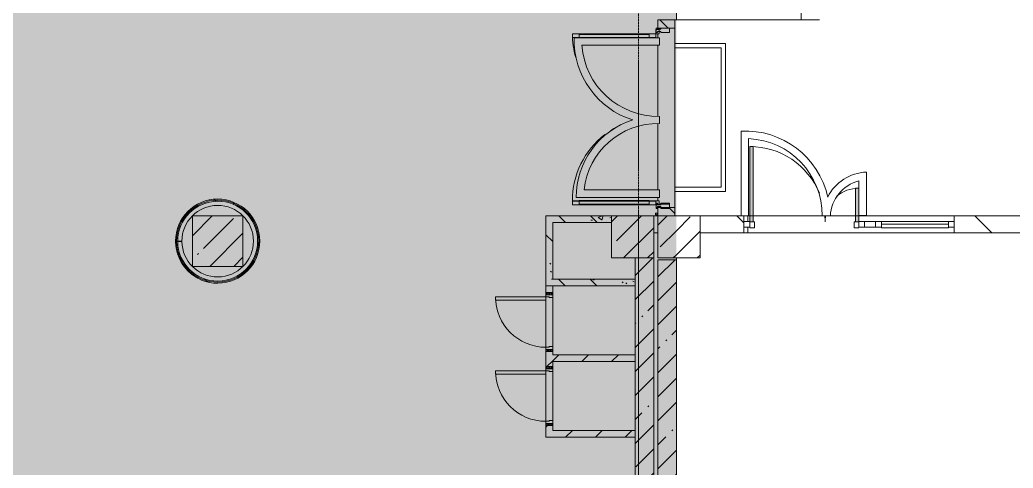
# Model space of a CAD drawing. Header units: millimetres. Extents: x -3917 to 185442, y -8553 to 29000.
# Drawn here: x 89392 to 101192, y 4902 to 10230 of the extents above; entities that cross this region are included whole.
import ezdxf

# ---------------------------------------------------------------- set-up
doc = ezdxf.new("R2010")
doc.units = ezdxf.units.MM
doc.linetypes.add('Осевая', pattern=[31.75, 6.35, -4.7625, 15.875, -4.7625])
doc.layers.add('A-DETL-GENF-1', color=7, linetype='Continuous', lineweight=9, true_color=0xc0c0c0, transparency=0.4)
for name, color, linetype, lineweight, true_color in [('A-DETL-GENF-2', 7, 'Continuous', 5, 0xe2e2e2), ('A-DETL-GENF-3', 7, 'Continuous', 5, 0xaaaaaa), ('A-DETL-GENF-4', 7, 'Continuous', 5, 0xb7b7b7), ('A-DOOR-1', 7, 'Continuous', 5, 0xaaaaaa), ('A-DOOR-2', 7, 'Continuous', 5, 0xe2e2e2), ('A-DOOR-3', 7, 'Continuous', 5, 0xb7b7b7), ('A-DOOR-FRAM-1', 7, 'Continuous', 5, 0xe2e2e2), ('A-DOOR-FRAM-2', 7, 'Continuous', 5, 0xaaaaaa), ('A-DOOR-FRAM-3', 7, 'Continuous', 5, 0xb7b7b7), ('A-FLOR-1', 7, 'Continuous', 5, 0xb7b7b7), ('A-FLOR-2', 7, 'Continuous', 5, 0xaaaaaa), ('A-GLAZ-CWMG-2', 7, 'Continuous', 5, 0x737373), ('A-WALL-5', 7, 'Continuous', 9, 0x737373), ('A-WALL-6', 7, 'Continuous', 5, 0x737373), ('I-WALL-2', 7, 'Continuous', 5, 0xe7e7e7), ('I-WALL-5', 7, 'Continuous', 5, 0x737373), ('I-WALL-6', 7, 'Continuous', 5, 0x787878), ('S-COLS-3', 7, 'Continuous', 5, 0x737373)]:
    doc.layers.add(name, color=color, linetype=linetype, lineweight=lineweight, true_color=true_color)
for name, color, linetype, lineweight in [('A-GLAZ-CURT-3', 7, 'Continuous', 5), ('A-GLAZ-CWMG-4', 7, 'Continuous', 5), ('I-WALL-4', 7, 'Continuous', 5), ('S-COLS-4', 7, 'Continuous', 5), ('Оси', 7, 'Continuous', 9), ('Оси-2', 7, 'Осевая', 9)]:
    doc.layers.add(name, color=color, linetype=linetype, lineweight=lineweight)
pattern_1 = [(45, (-38790, -7650), (-285.123, 285.123), []), (45, (-38504.88, -7650), (-285.123, 285.123), [504.031, -100.806, 16.764, -84.042])]
pattern_2 = [(45, (58431.5, 0), (-285.123, 285.123), []), (45, (58716.64, 0), (-285.123, 285.123), [504.031, -100.806, 16.764, -84.042])]
pattern_3 = [(135, (58431.5, 0), (-353.5534, -353.5534), [])]
pattern_4 = [(135, (58431.5, 0), (-377.171, -377.171), [533.4, -88.9, 17.78, -88.9]), (135, (58431.5, 376.94), (-377.171, -377.171), []), (50, (58431.5, 0), (637.6445, -55.7866), [66.675, -733.425]), (355, (58431.5, 0), (-123.349, 668.699), [53.34, -586.74]), (100.451, (58484.65, -4.65), (514.299, 612.908), [56.665, -623.315]), (46.184, (58431.5, 177.8), (948.776, -147.15), [100.012, -1100.137]), (96.636, (58510.6, 165.5), (830.91, 865.997), [84.998, -934.973]), (351.184, (58431.5, 177.8), (830.918, 865.988), [80.01, -880.11]), (21, (58520.4, 133.35), (530.6506, -357.928), [66.675, -733.425]), (326, (58520.4, 133.35), (216.308, 644.658), [53.34, -586.74]), (71.451, (58564.64, 103.5), (746.96, 286.724), [56.665, -623.315]), (37.5, (58431.52, 0), (10.8105, 295.9426), [16.764, -562.864, 16.764, -578.866, -588.962]), (37.5, (58431.52, 0), (10.8105, 295.9426), [-1175.258, 16.764, -572.198]), (7.5, (58431.52, 0), (233.8692, 350.6318), [16.764, -322.834, 16.764, -549.529, -224.472]), (7.5, (58431.52, 0), (233.8692, 350.6318), [-905.891, 16.764, -207.708]), (327.5, (58233.27, 0), (474.5678, -20.0513), [16.764, -205.486, 16.764, -676.656, -920.115]), (327.5, (58233.27, 0), (474.5678, -20.0513), [-915.67, 16.764, -903.351]), (317.5, (58144.37, 0), (518.452, 88.9934), [16.764, -272.161, 16.764, -443.738, -653.415]), (317.5, (58144.37, 0), (518.452, 88.9934), [-749.427, 16.764, -636.651])]
pattern_5 = [(45, (58431.52, 0), (-176.7767, 176.7767), [])]
pattern_6 = [(135, (1951.41, 104.685), (-14.14214, -14.14214), []), (225, (1951.41, 104.685), (14.14214, -14.14214), [])]
pattern_7 = [(45, (-171.384, 104.685), (-14.1421, 14.1421), []), (135, (-171.384, 104.685), (-14.1421, -14.1421), [])]
pattern_8 = [(45, (58431.5, 0), (-530.33, 530.33), []), (135, (58431.5, 0), (-530.33, -530.33), [])]

# ---------------------------------------------------------------- blocks, each defined once
blk = doc.blocks.new('BSC_Колонна _Прямоугольная - 500х500-23286270-2_10_1_птичка')
at = {"layer": 'S-COLS-4'}
h = blk.add_hatch(dxfattribs=at)
h.set_pattern_fill('FP_97', color=256, style=0, pattern_type=2)
h.set_pattern_definition(pattern_1)
h.paths.add_polyline_path([(-30, -250), (-30, 250), (-250, 250), (-250, -250)])
h = blk.add_hatch(dxfattribs=at)
h.set_pattern_fill('FP_97', color=256, style=0, pattern_type=2)
h.set_pattern_definition(pattern_1)
h.paths.add_polyline_path([(-30, -250), (250, -250), (250, 250), (-30, 250), (-30, 100)])
at = {"layer": 'S-COLS-3'}
for p, q in [((-30, 250), (-250, 250)), ((-250, 250), (-250, -250)), ((-250, -250), (-30, -250))]:
    blk.add_line(p, q, dxfattribs=at)
at = {"layer": 'S-COLS-4'}
for p, q in [((250, 250), (-30, 250)), ((250, -250), (250, 250)), ((-30, -250), (250, -250))]:
    blk.add_line(p, q, dxfattribs=at)
blk = doc.blocks.new('BSC_Колонна _Прямоугольная - 600х600-V119-2_10_1_птичка')
at = {"layer": 'S-COLS-4'}
h = blk.add_hatch(dxfattribs=at)
h.set_pattern_fill('FP_143', color=256, style=0, pattern_type=2)
h.set_pattern_definition([(45, (-33310, -7600), (-285.123, 285.123), []), (45, (-33024.88, -7600), (-285.123, 285.123), [504.031, -100.806, 16.764, -84.042])])
h.paths.add_polyline_path([(-135, -300), (300, -300), (300, 300), (-300, 300), (-300, -300)])
at = {"layer": 'S-COLS-3'}
for p, q in [((300, 300), (-300, 300)), ((-300, 300), (-300, -300)), ((300, -300), (300, 300)), ((-300, -300), (300, -300))]:
    blk.add_line(p, q, dxfattribs=at)
blk = doc.blocks.new('BSC_Колонна _Прямоугольная - 500х500-V165-2_10_1_птичка')
at = {"layer": 'S-COLS-4'}
h = blk.add_hatch(dxfattribs=at)
h.set_pattern_fill('FP_179', color=256, style=0, pattern_type=2)
h.set_pattern_definition([(45, (-38240, -7650), (-285.123, 285.123), []), (45, (-37954.88, -7650), (-285.123, 285.123), [504.031, -100.806, 16.764, -84.042])])
h.paths.add_polyline_path([(-250, -250), (250, -250), (250, 250), (-250, 250), (-250, 100)])
at = {"layer": 'S-COLS-3'}
for p, q in [((250, 250), (-250, 250)), ((-250, 250), (-250, -250)), ((250, -250), (250, 250)), ((-250, -250), (250, -250))]:
    blk.add_line(p, q, dxfattribs=at)
blk = doc.blocks.new('110_Дверь_СКБ_1Ст - д-18 700x2100h_Технический шкаф ЭОМ и СС-21511926-2_10_1_птичка')
at = {"layer": 'A-DOOR-1'}
h = blk.add_hatch(dxfattribs=at)
h.set_pattern_fill('FP_183', color=256, style=0, pattern_type=2)
h.set_pattern_definition(pattern_6)
h.paths.add_polyline_path([(337.5, -40), (362.5, -40), (362.5, 40), (337.5, 40)])
at = {"layer": 'A-DOOR-2'}
h = blk.add_hatch(color=256, dxfattribs=at)
h.paths.add_polyline_path([(-312.5, -40), (-277.5, -40), (-277.5, 0), (-287.5, 0), (-287.5, 40), (-312.5, 40)])
h.paths.add_polyline_path([(302.5, -40), (337.5, -40), (337.5, 40), (312.5, 40), (312.5, 0), (302.5, 0)])
at = {"layer": 'A-DOOR-FRAM-1'}
blk.add_hatch(color=256, dxfattribs=at).paths.add_polyline_path([(272.5, 640), (272.5, 40), (312.5, 40), (312.5, 640)])
at = {"layer": 'A-DOOR-FRAM-2'}
h = blk.add_hatch(dxfattribs=at)
h.set_pattern_fill('FP_184', color=256, style=0, pattern_type=2)
h.set_pattern_definition(pattern_7)
h.paths.add_polyline_path([(-337.5, -40), (-312.5, -40), (-312.5, 40), (-337.5, 40)])
at = {"layer": 'A-DOOR-3'}
for p, q in [((312.5, 640), (272.5, 640)), ((272.5, 640), (272.5, 40)), ((312.5, 40), (312.5, 640)), ((272.5, 40), (312.5, 40))]:
    blk.add_line(p, q, dxfattribs=at)
blk.add_arc((312.5, 40), 600, 90, 180, dxfattribs=at)
at = {"layer": 'A-DOOR-FRAM-3'}
for p, q in [((-312.5, 40), (-337.5, 40)), ((-337.5, 40), (-337.5, -40)), ((-287.5, 40), (-312.5, 40)), ((-312.5, 40), (-312.5, -40)), ((-312.5, -40), (-312.5, 40)), ((-287.5, 0), (-287.5, 40)), ((-287.5, 40), (272.5, 40)), ((312.5, 40), (312.5, 0)), ((337.5, 40), (312.5, 40)), ((337.5, -40), (337.5, 40)), ((362.5, 40), (337.5, 40)), ((337.5, 40), (337.5, -40)), ((362.5, -40), (362.5, 40)), ((-337.5, -40), (-312.5, -40)), ((-312.5, -40), (-277.5, -40)), ((-277.5, 0), (-287.5, 0)), ((-277.5, -40), (-277.5, 0)), ((302.5, -40), (-277.5, -40)), ((312.5, 0), (302.5, 0)), ((302.5, 0), (302.5, -40)), ((302.5, -40), (337.5, -40)), ((337.5, -40), (362.5, -40))]:
    blk.add_line(p, q, dxfattribs=at)
blk = doc.blocks.new('110_Дверь_СКБ_1Ст - д-18 700x2100h_Технический шкаф ЭОМ и СС-V176-2_10_1_птичка')
at = {"layer": 'A-DOOR-1'}
h = blk.add_hatch(dxfattribs=at)
h.set_pattern_fill('FP_183', color=256, style=0, pattern_type=2)
h.set_pattern_definition(pattern_6)
h.paths.add_polyline_path([(337.5, 40), (337.5, -40), (362.5, -40), (362.5, 40)])
at = {"layer": 'A-DOOR-2'}
h = blk.add_hatch(color=256, dxfattribs=at)
h.paths.add_polyline_path([(-312.5, -40), (-277.5, -40), (-277.5, 0), (-287.5, 0), (-287.5, 40), (-312.5, 40)])
h.paths.add_polyline_path([(302.5, 0), (302.5, -40), (337.5, -34.6), (337.5, 40), (312.5, 40), (312.5, 0)])
at = {"layer": 'A-DOOR-FRAM-1'}
blk.add_hatch(color=256, dxfattribs=at).paths.add_polyline_path([(272.5, 640), (272.5, 40), (312.5, 40), (312.5, 640)])
at = {"layer": 'A-DOOR-FRAM-2'}
h = blk.add_hatch(dxfattribs=at)
h.set_pattern_fill('FP_184', color=256, style=0, pattern_type=2)
h.set_pattern_definition(pattern_7)
h.paths.add_polyline_path([(-337.5, -40), (-312.5, -40), (-312.5, 40), (-337.5, 40)])
at = {"layer": 'A-DOOR-3'}
for p, q in [((312.5, 640), (272.5, 640)), ((272.5, 640), (272.5, 40)), ((312.5, 40), (312.5, 640)), ((272.5, 40), (312.5, 40))]:
    blk.add_line(p, q, dxfattribs=at)
blk.add_arc((312.5, 40), 600, 90, 180, dxfattribs=at)
at = {"layer": 'A-DOOR-FRAM-3'}
for p, q in [((-312.5, 40), (-337.5, 40)), ((-337.5, 40), (-337.5, -40)), ((-287.5, 40), (-312.5, 40)), ((-312.5, 40), (-312.5, -40)), ((-312.5, -40), (-312.5, 40)), ((-287.5, 0), (-287.5, 40)), ((-287.5, 40), (272.5, 40)), ((312.5, 40), (312.5, 0)), ((337.5, 40), (312.5, 40)), ((337.5, -34.6), (337.5, 40)), ((362.5, 40), (337.5, 40)), ((337.5, 40), (337.5, -34.6)), ((362.5, -40), (362.5, 40)), ((-337.5, -40), (-312.5, -40)), ((-312.5, -40), (-277.5, -40)), ((-277.5, 0), (-287.5, 0)), ((-277.5, -40), (-277.5, 0)), ((302.5, -40), (-277.5, -40)), ((312.5, 0), (302.5, 0)), ((302.5, 0), (302.5, -40)), ((302.5, -40), (337.5, -40)), ((337.5, -40), (362.5, -40))]:
    blk.add_line(p, q, dxfattribs=at)
blk = doc.blocks.new('Прямоугольный импост - Импост структурный с накладкой - 160мм Темный-31239214-2_10_1_птичка')
at = {"layer": 'A-GLAZ-CWMG-2'}
for p, q in [((-50, 0), (-50, 17)), ((-50, 17), (0, 17)), ((-40, 0), (-50, 0)), ((-40, -40), (-40, 0)), ((0, 0), (-10, 0)), ((-10, 0), (-10, -40)), ((0, 17), (0, 0)), ((-50, -140), (-50, -40)), ((-50, -40), (-40, -40)), ((-10, -40), (0, -40)), ((0, -40), (0, -140)), ((0, -140), (-50, -140))]:
    blk.add_line(p, q, dxfattribs=at)
blk = doc.blocks.new('Дверь_Витражная_остекление_ - ДВН_ДАО_Главный вход_1800 в свету 5-32258809-2_10_1_птичка')
at = {"layer": 'A-DETL-GENF-2'}
for points in [[(-947.5, -723.4), (-947.5, -20), (-992.5, -20), (-992.5, -1012.5), (-947.5, -1012.5)], [(1042.5, -1012.5), (1042.5, -20), (997.5, -20), (997.5, -1012.5)]]:
    blk.add_hatch(color=256, dxfattribs=at).paths.add_polyline_path(points)
at = {"layer": 'A-DETL-GENF-4'}
for p, q in [((-947.5, -20), (-992.5, -20)), ((-992.5, -1012.5), (-992.5, -20)), ((-947.5, -20), (-992.5, -20)), ((-992.5, -20), (-992.5, -1012.5)), ((-992.5, -100), (-947.5, -100)), ((-982.5, -932.5), (-982.5, -100)), ((-947.5, -1012.5), (-947.5, -20)), ((-947.5, -1012.5), (-947.5, -20)), ((988.5, -932.5), (988.5, -100)), ((997.5, -1012.5), (997.5, -20)), ((997.5, -20), (997.5, -1012.5)), ((1042.5, -100), (997.5, -100)), ((1032.5, -932.5), (1032.5, -100)), ((1042.5, -1012.5), (1042.5, -20)), ((1042.5, -1012.5), (1042.5, -20)), ((-992.5, -932.5), (-947.5, -932.5)), ((1042.5, -932.5), (997.5, -932.5)), ((-992.5, -1012.5), (-947.5, -1012.5)), ((-992.5, -1012.5), (-947.5, -1012.5)), ((1042.5, -1012.5), (997.5, -1012.5)), ((997.5, -1012.5), (1042.5, -1012.5))]:
    blk.add_line(p, q, dxfattribs=at)
at = {"layer": 'A-DOOR-3'}
for p, q in [((-1042.5, 20), (-992.5, 20)), ((-1042.5, -20), (-1042.5, 20)), ((-992.5, 20), (-992.5, -20)), ((992.5, 20), (1042.5, 20)), ((992.5, -20), (992.5, 20)), ((1042.5, 20), (1042.5, -20)), ((-992.5, -20), (-1042.5, -20)), ((-992.5, -1012.5), (-992.5, -20)), ((992.5, -1012.5), (992.5, -20)), ((1042.5, -20), (992.5, -20))]:
    blk.add_line(p, q, dxfattribs=at)
for centre, start, end in [((992.5, -20), 209.21115, 212.8228), ((992.5, -20), 217.57984, 270), ((-992.5, -20), 270, 286.54233)]:
    blk.add_arc(centre, 992.5, start, end, dxfattribs=at)
blk = doc.blocks.new('Прямоугольный импост - Импост структурный с накладкой - 160мм Темный-31915521-2_10_1_птичка')
at = {"layer": 'A-GLAZ-CWMG-2'}
for p, q in [((-25, 0), (-25, 17)), ((-25, 17), (25, 17)), ((-15, 0), (-25, 0)), ((-15, -40), (-15, 0)), ((25, 0), (15, 0)), ((15, 0), (15, -40)), ((25, 17), (25, 0)), ((-25, -140), (-25, -40)), ((-25, -40), (-15, -40)), ((15, -40), (25, -40)), ((25, -40), (25, -140)), ((25, -140), (-25, -140))]:
    blk.add_line(p, q, dxfattribs=at)
blk = doc.blocks.new('Прямоугольный импост - Импост структурный с накладкой - 160мм Темный-31239248-2_10_1_птичка')
at = {"layer": 'A-GLAZ-CWMG-2'}
for p, q in [((0, 17), (-50, 17)), ((-50, 17), (-50, 0)), ((-50, 0), (-40, 0)), ((-40, 0), (-40, -40)), ((-10, -40), (-10, 0)), ((-10, 0), (0, 0)), ((0, 0), (0, 17)), ((-40, -40), (-50, -40)), ((-50, -40), (-50, -140)), ((0, -40), (-10, -40)), ((0, -140), (0, -40)), ((-50, -140), (0, -140))]:
    blk.add_line(p, q, dxfattribs=at)
blk = doc.blocks.new('Прямоугольный импост - 50 x 70 мм-V236-2_10_1_птичка')
at = {"layer": 'A-GLAZ-CWMG-4'}
for p, q in [((-70, 35), (0, 35)), ((-70, -35), (-70, 35)), ((0, 35), (0, -35)), ((0, -35), (-70, -35))]:
    blk.add_line(p, q, dxfattribs=at)
blk = doc.blocks.new('Дверь_Витражная_остекление_ - ДВН_ДАО_Главный вход_1200 в свету-V237-2_10_1_птичка')
at = {"layer": 'A-DOOR-2'}
for points in [[(-647.5, 30), (-607.5, 30), (-610.8, 925), (-647.5, 925), (-647.5, 35)], [(647.5, 30), (647.5, 430), (607.5, 430), (607.5, 30)]]:
    blk.add_hatch(color=256, dxfattribs=at).paths.add_polyline_path(points)
at = {"layer": 'A-DETL-GENF-3'}
for p, q in [((-607.5, 925), (-647.5, 925)), ((-647.5, 925), (-647.5, 35)), ((-607.5, 30), (-607.5, 925)), ((647.5, 430), (607.5, 430)), ((607.5, 430), (607.5, 30)), ((647.5, 35), (647.5, 430)), ((-647.5, 30), (-607.5, 30)), ((-592.5, 30), (-647.5, 30)), ((-592.5, -40), (-592.5, 30)), ((592.5, -40), (592.5, 30)), ((592.5, 30), (647.5, 30)), ((607.5, 30), (647.5, 30)), ((-647.5, -40), (-592.5, -40)), ((647.5, -40), (592.5, -40))]:
    blk.add_line(p, q, dxfattribs=at)
at = {"layer": 'A-DOOR-1'}
for p, q in [((-647.5, 925), (-647.5, 35)), ((647.5, 430), (647.5, 35))]:
    blk.add_line(p, q, dxfattribs=at)
for centre, radius, start, end in [((-647.5, 30), 895, 22.29231, 90), ((647.5, 30), 400, 90, 131.44756), ((-647.5, 30), 895, 360, 4.55581), ((647.5, 30), 400, 169.71082, 180)]:
    blk.add_arc(centre, radius, start, end, dxfattribs=at)
blk = doc.blocks.new('Системная панель - Стемалит - 40мм-V238-2_10_1_птичка')
at = {"layer": 'A-GLAZ-CURT-3'}
for p, q in [((65, 35), (-65, 35)), ((-65, 35), (-65, -35)), ((65, -35), (65, 35)), ((-65, -35), (65, -35))]:
    blk.add_line(p, q, dxfattribs=at)
blk = doc.blocks.new('Прямоугольный импост - 50 x 70 мм-V239-2_10_1_птичка')
at = {"layer": 'A-GLAZ-CWMG-4'}
for p, q in [((-35, 35), (35, 35)), ((-35, -35), (-35, 35)), ((35, 35), (35, -35)), ((35, -35), (-35, -35))]:
    blk.add_line(p, q, dxfattribs=at)
blk = doc.blocks.new('Прямоугольный импост - 50 x 70 мм-V240-2_10_1_птичка')
at = {"layer": 'A-GLAZ-CWMG-4'}
for p, q in [((0, 35), (-70, 35)), ((-70, 35), (-70, -35)), ((0, -35), (0, 35)), ((-70, -35), (0, -35))]:
    blk.add_line(p, q, dxfattribs=at)
blk = doc.blocks.new('Системная панель - Стекло - 40мм-V241-2_10_1_птичка')
at = {"layer": 'A-GLAZ-CURT-3'}
for p, q in [((397.5, 0), (-397.5, 0)), ((-397.5, 0), (-397.5, -40)), ((397.5, -40), (397.5, 0)), ((-397.5, -40), (397.5, -40))]:
    blk.add_line(p, q, dxfattribs=at)
blk = doc.blocks.new('Прямоугольный импост - 50 x 70 мм-V242-2_10_1_птичка')
at = {"layer": 'A-GLAZ-CWMG-4'}
for p, q in [((-35, 35), (35, 35)), ((-35, -35), (-35, 35)), ((35, 35), (35, -35)), ((35, -35), (-35, -35))]:
    blk.add_line(p, q, dxfattribs=at)
blk = doc.blocks.new('Прямоугольный импост - 50 x 70 мм-V243-2_10_1_птичка')
at = {"layer": 'A-GLAZ-CWMG-4'}
blk.add_line((41991, 7835), (41196, 7835), dxfattribs=at)

msp = doc.modelspace()

# ---------------------------------------------------------------- hatches: boundary and pattern name
at = {"layer": 'A-DETL-GENF-1'}
msp.add_hatch(color=256, dxfattribs=at).paths.add_polyline_path([(91606.5, -280), (97191.5, -280), (97191.5, 23777.7), (92291.5, 23777.7), (92291.5, 27350), (62283.5, 27350), (62283.5, 15358), (58163.5, 15358), (58163.5, -280), (90679, -280)])
at = {"layer": 'I-WALL-2'}
msp.add_hatch(color=256, dxfattribs=at).paths.add_polyline_path([(91763.7, 7125.5), (91839.4, 7135.2), (91943.7, 7171.9), (91981.4, 7190), (92043.9, 7233.7), (92098.7, 7286.9), (92144.3, 7348.2), (92179.4, 7415.9), (92203.2, 7488.5), (92215.1, 7563.9), (92214.8, 7640.2), (92202.3, 7715.5), (92177.8, 7787.8), (92142.1, 7855.3), (92070.3, 7940.7), (92040.8, 7968.9), (91977.8, 8012), (91908.8, 8044.6), (91835.4, 8065.6), (91759.6, 8074.7), (91683.3, 8071.4), (91606.5, 8055.2), (91537.2, 8028.8), (91471.2, 7990.6), (91412.1, 7942.2), (91361.5, 7885), (91320.8, 7820.5), (91290.9, 7750.2), (91272.7, 7676.1), (91266.5, 7600), (91316.5, 7600), (91322.6, 7671.7), (91344.8, 7750.3), (91370.3, 7807), (91410.6, 7866.7), (91460.4, 7918.7), (91518.2, 7961.6), (91606.5, 8001.5), (91651.2, 8015.3), (91722.6, 8024.6), (91794.5, 8021.7), (91864.9, 8006.7), (91931.8, 7980), (91993.2, 7942.5), (92047.4, 7895.1), (92092.8, 7839.2), (92137.5, 7750.3), (92152.4, 7708.7), (92164.8, 7637.8), (92165.1, 7565.8), (92153.3, 7494.8), (92129.6, 7426.8), (92094.8, 7363.8), (92041.4, 7300), (91996.1, 7259.7), (91935.1, 7221.6), (91868.4, 7194.4), (91798.1, 7178.8), (91726.2, 7175.3), (91654.8, 7183.9), (91585.8, 7204.6), (91521.3, 7236.5), (91441.5, 7301.1), (91412.9, 7330.5), (91372.1, 7389.8), (91342, 7455.2), (91323.2, 7524.7), (91316.5, 7596.4), (91266.5, 7595.9), (91273.3, 7519.9), (91292.2, 7445.9), (91322.7, 7375.9), (91364, 7311.7), (91415, 7255), (91474.5, 7207.1), (91540.9, 7169.4), (91612.5, 7142.9), (91687.4, 7128.1)])
at = {"layer": 'I-WALL-4'}
h = msp.add_hatch(dxfattribs=at)
h.set_pattern_fill('FP_126', color=256, style=0, pattern_type=2)
h.set_pattern_definition(pattern_3)
h.paths.add_polyline_path([(97171.5, 7900), (97171.5, 8000), (96971.5, 8000), (96971.5, 7900)])
h.paths.add_polyline_path([(97171.5, 10130), (97171.5, 10230), (96971.5, 10230), (96971.5, 10130)])
h = msp.add_hatch(dxfattribs=at)
h.set_pattern_fill('FP_227', color=256, style=0, pattern_type=2)
h.set_pattern_definition(pattern_8)
h.paths.add_polyline_path([(91744.7, 7100), (91822.8, 7106.7), (91898.9, 7125.4), (91997, 7171.9), (92037.7, 7197.1), (92097, 7248.3), (92147.5, 7308.2), (92188.1, 7375.2), (92217.8, 7447.7), (92235.7, 7524), (92241.5, 7602.1), (92235, 7680.2), (92216.4, 7756.3), (92186.2, 7828.6), (92145, 7895.3), (92070.3, 7974.7), (92034.2, 8005.4), (91967.3, 8046.1), (91894.8, 8075.9), (91818.6, 8094), (91740.4, 8100), (91662.3, 8093.7), (91586.2, 8075.3), (91513.9, 8045.2), (91447.1, 8004.1), (91387.6, 7953.2), (91336.8, 7893.5), (91295.9, 7826.7), (91265, 7750.3), (91247.7, 7678.1), (91241.5, 7600), (91254, 7600), (91260.3, 7678.1), (91279, 7754.2), (91309.7, 7826.3), (91351.5, 7892.5), (91403.4, 7951.2), (91464.1, 8000.8), (91531.9, 8040.1), (91606.5, 8068.3), (91681.8, 8083.8), (91760.1, 8087.1), (91837.9, 8077.9), (91913.2, 8056.3), (91984.1, 8022.9), (92070.3, 7957.9), (92105.3, 7924.5), (92152.6, 7862), (92189.3, 7792.8), (92214.4, 7718.5), (92227.3, 7641.3), (92227.6, 7562.9), (92215.4, 7485.5), (92190.9, 7411.1), (92154.9, 7341.5), (92108.1, 7278.7), (92051.9, 7224.1), (91972.5, 7171.9), (91917.1, 7145.2), (91842, 7123), (91764.3, 7113), (91686, 7115.7), (91606.5, 7131.8), (91511.4, 7171.9), (91467.5, 7196.8), (91406.5, 7245.9), (91354.1, 7304.1), (91311.7, 7370), (91280.4, 7441.9), (91261, 7517.8), (91254, 7595.8), (91241.5, 7595.7), (91248.3, 7517.7), (91267.3, 7441.6), (91297.8, 7369.5), (91339.3, 7303), (91390.6, 7243.8), (91450.6, 7193.4), (91517.7, 7152.9), (91606.5, 7119.6), (91666.6, 7105.6)])
h = msp.add_hatch(dxfattribs=at)
h.set_pattern_fill('FP_227', color=256, style=0, pattern_type=2)
h.set_pattern_definition(pattern_8)
h.paths.add_polyline_path([(91764.3, 7113), (91842, 7123), (91917.1, 7145.2), (91987.7, 7179.2), (92070.3, 7241.9), (92108.1, 7278.7), (92154.9, 7341.5), (92190.9, 7411.1), (92215.4, 7485.5), (92227.6, 7562.9), (92227.3, 7641.3), (92203.6, 7750.3), (92189.3, 7792.8), (92152.6, 7862), (92105.3, 7924.5), (92048.7, 7978.6), (91984.1, 8022.9), (91913.2, 8056.3), (91837.9, 8077.9), (91760.1, 8087.1), (91681.8, 8083.8), (91605.1, 8068), (91531.9, 8040.1), (91464.1, 8000.8), (91403.4, 7951.2), (91351.5, 7892.5), (91309.7, 7826.3), (91278.1, 7750.3), (91260.3, 7678.1), (91254, 7600), (91266.5, 7600), (91272.7, 7676.1), (91290.9, 7750.3), (91320.8, 7820.5), (91361.5, 7885), (91412.1, 7942.2), (91471.2, 7990.6), (91537.2, 8028.8), (91608.6, 8056), (91683.3, 8071.4), (91759.6, 8074.7), (91835.4, 8065.6), (91908.8, 8044.6), (91977.8, 8012), (92040.8, 7968.9), (92096, 7916.2), (92142.1, 7855.3), (92177.8, 7787.8), (92202.3, 7715.5), (92214.8, 7640.2), (92215.1, 7563.9), (92203.2, 7488.5), (92179.4, 7415.9), (92144.3, 7348.2), (92098.7, 7286.9), (92043.9, 7233.7), (91981.4, 7190), (91912.6, 7156.9), (91839.4, 7135.2), (91763.7, 7125.5), (91687.4, 7128.1), (91606.5, 7145.1), (91536.6, 7171.9), (91474.5, 7207.1), (91415, 7255), (91364, 7311.7), (91322.7, 7375.9), (91292.2, 7445.9), (91273.3, 7519.9), (91266.5, 7595.9), (91254, 7595.8), (91261, 7517.8), (91280.4, 7441.9), (91311.7, 7370), (91354.1, 7304.1), (91406.5, 7245.9), (91467.5, 7196.8), (91535.6, 7158.1), (91609.1, 7130.8), (91686, 7115.7)])
h = msp.add_hatch(dxfattribs=at)
h.set_pattern_fill('FP_126', color=256, style=0, pattern_type=2)
h.set_pattern_definition(pattern_3)
h.paths.add_polyline_path([(96921.5, 7700), (96971.5, 7700), (96971.5, 7900), (96921.5, 7900), (96921.5, 7750.3)])
h = msp.add_hatch(dxfattribs=at)
h.set_pattern_fill('FP_126', color=256, style=0, pattern_type=2)
h.set_pattern_definition(pattern_3)
h.paths.add_polyline_path([(101341.5, 7700), (101341.5, 7900), (100492.5, 7900), (100492.5, 7700)])
h.paths.add_polyline_path([(97992.5, 7700), (97992.5, 7900), (97471.5, 7900), (97471.5, 7700)])
h = msp.add_hatch(dxfattribs=at)
h.set_pattern_fill('FP_123', color=256, style=0, pattern_type=2)
h.set_pattern_definition(pattern_2)
h.paths.add_polyline_path([(96701.5, 400), (96921.5, 400), (96921.5, 7400), (96701.5, 7400), (96701.5, 808.9)])
h = msp.add_hatch(dxfattribs=at)
h.set_pattern_fill('FP_123', color=256, style=0, pattern_type=2)
h.set_pattern_definition(pattern_2)
h.paths.add_polyline_path([(96971.5, 410), (97191.5, 410), (97191.5, 7380), (96971.5, 7380), (96971.5, 800.1)])
h = msp.add_hatch(dxfattribs=at)
h.set_pattern_fill('FP_127', color=256, style=0, pattern_type=2)
h.set_pattern_definition(pattern_5)
h.paths.add_polyline_path([(95641.5, 5270), (95721.5, 5270), (95721.5, 5409), (95641.5, 5409)])
h.paths.add_polyline_path([(95721.5, 6109), (95721.5, 6289), (95641.5, 6289), (95641.5, 6109)])
h.paths.add_polyline_path([(95711, 6989), (95721.5, 6989), (95721.5, 7070), (95641.5, 7070), (95641.5, 6989)])
h = msp.add_hatch(dxfattribs=at)
h.set_pattern_fill('FP_127', color=256, style=0, pattern_type=2)
h.set_pattern_definition(pattern_5)
h.paths.add_polyline_path([(96701.5, 6170), (96701.5, 6250), (95721.5, 6250), (95721.5, 6170), (96244.1, 6170)])
h = msp.add_hatch(dxfattribs=at)
h.set_pattern_fill('FP_127', color=256, style=0, pattern_type=2)
h.set_pattern_definition(pattern_5)
h.paths.add_polyline_path([(96701.5, 5270), (96701.5, 5350), (95721.5, 5350), (95721.5, 5270), (96244.1, 5270)])
at = {"layer": 'I-WALL-6'}
h = msp.add_hatch(dxfattribs=at)
h.set_pattern_fill('FP_136', color=256, style=0, pattern_type=2)
h.set_pattern_definition(pattern_4)
h.paths.add_polyline_path([(95721.5, 7150), (95721.5, 7900), (95641.5, 7900), (95641.5, 7150), (95678.2, 7150)])
h = msp.add_hatch(dxfattribs=at)
h.set_pattern_fill('FP_136', color=256, style=0, pattern_type=2)
h.set_pattern_definition(pattern_4)
h.paths.add_polyline_path([(96244.1, 7820), (96421.5, 7820), (96421.5, 7900), (95721.5, 7900), (95721.5, 7820)])
h = msp.add_hatch(dxfattribs=at)
h.set_pattern_fill('FP_136', color=256, style=0, pattern_type=2)
h.set_pattern_definition(pattern_4)
h.paths.add_polyline_path([(95721.5, 7070), (96701.5, 7070), (96701.5, 7150), (95641.5, 7150), (95641.5, 7070), (95694.5, 7070)])

# ---------------------------------------------------------------- linework, layer by layer
at = {"layer": 'A-FLOR-1'}
for p, q in [((97191.5, 10230), (97171.7, 10230)), ((96971.5, 10120), (96971.5, 10130)), ((96971.5, 10130), (96971.5, 10120)), ((96971.5, 10064.1), (96971.5, 10018)), ((96989.9, 10018), (95976.2, 10018)), ((96068.2, 9928), (96989.9, 9928)), ((96971.5, 9928), (96971.5, 9083.9)), ((96989.9, 9928), (96989.9, 10018)), ((97174.3, 9947.2), (97174.3, 9897.2)), ((96971.5, 8996.1), (96971.5, 8208)), ((96989.9, 8996.7), (96989.9, 9083.1)), ((96988.5, 8208), (96094.1, 8208)), ((96988.5, 8118), (96988.5, 8208)), ((97174.3, 8241.3), (97174.3, 8191.3)), ((95999.5, 8118), (96988.5, 8118)), ((96971.5, 8118), (96971.5, 8080)), ((97191.5, 7400), (97191.5, 7380))]:
    msp.add_line(p, q, dxfattribs=at)
for centre, radius, start, end in [((96975.9, 9993), 1000, 178.56746, 252.28756), ((96975.9, 9993), 910, 184.09604, 270.88287), ((96968.5, 8118), 969, 107.84035, 180), ((96968.5, 8118), 879, 88.60541, 174.12324)]:
    msp.add_arc(centre, radius, start, end, dxfattribs=at)
at = {"layer": 'A-FLOR-2'}
for p, q in [((98891.5, 10230), (98671.5, 10230)), ((97774.3, 9947.2), (97174.3, 9947.2)), ((97774.3, 8191.3), (97774.3, 9947.2)), ((97174.3, 9897.2), (97724.3, 9897.2)), ((97724.3, 9897.2), (97724.3, 8241.3)), ((97959.6, 8907.6), (97959.6, 7900)), ((98049.6, 7900), (98049.6, 8818.2)), ((99448.5, 7903), (99448.5, 8421.4)), ((99358.5, 8317.2), (99358.5, 7903)), ((97724.3, 8241.3), (97174.3, 8241.3)), ((97174.3, 8191.3), (97774.3, 8191.3)), ((100492.5, 7900), (97992.5, 7900)), ((98041.5, 7900), (98041.5, 7835)), ((98049.6, 7900), (98922.1, 7900)), ((99020.1, 7900), (100492.5, 7900)), ((99358.5, 7903), (99448.5, 7903)), ((98041.5, 7765), (98041.5, 7700))]:
    msp.add_line(p, q, dxfattribs=at)
for centre, radius, start, end in [((98012.1, 7909), 1000, 12.44956, 93.01125), ((98012.1, 7909), 910, 359.43333, 87.64026), ((99473.5, 7878), 544, 92.63401, 153.04618), ((99473.5, 7878), 454, 104.67311, 177.22246)]:
    msp.add_arc(centre, radius, start, end, dxfattribs=at)
at = {"layer": 'A-WALL-5'}
for p, q in [((96701.5, 7070), (96701.5, 7150)), ((95721.5, 7070), (95641.5, 7070)), ((96701.5, 6170), (96701.5, 6250)), ((96701.5, 5270), (96701.5, 5350))]:
    msp.add_line(p, q, dxfattribs=at)
for radius in [487.5, 475]:
    msp.add_arc((91741.5, 7600), radius, 180.49142, 180, dxfattribs=at)
at = {"layer": 'A-WALL-6'}
for p, q in [((96961, 7931), (96941, 7931)), ((96941, 7931), (96941, 7911)), ((96941, 7911), (96961, 7911)), ((96961, 7911), (96961, 7931))]:
    msp.add_line(p, q, dxfattribs=at)
at = {"layer": 'I-WALL-4'}
for p, q in [((98671.5, 11660), (98671.5, 10230)), ((97191.5, 10230), (98671.5, 10230)), ((97992.5, 7900), (97471.5, 7900)), ((97992.5, 7700), (97992.5, 7900)), ((100492.5, 7900), (100492.5, 7700)), ((100492.5, 7900), (101341.5, 7900)), ((101341.5, 7700), (97471.5, 7700))]:
    msp.add_line(p, q, dxfattribs=at)
at = {"layer": 'I-WALL-5'}
for p, q in [((97191.5, 12070), (97191.5, 10230)), ((97171.5, 10230), (96971.5, 10230)), ((96971.5, 10230), (96971.5, 10130)), ((97171.5, 10230), (97171.5, 7900)), ((96971.5, 10130), (97171.5, 10130)), ((96971.5, 10018), (96971.5, 10064.1)), ((96971.5, 9083.9), (96971.5, 9928)), ((96971.5, 8208), (96971.5, 8996.1)), ((96971.5, 8080), (96971.5, 8118)), ((97171.5, 8000), (96971.5, 8000)), ((96971.5, 8000), (96971.5, 7900)), ((96421.5, 7900), (95641.5, 7900)), ((95641.5, 7900), (95641.5, 6989)), ((95721.5, 7820), (96421.5, 7820)), ((95721.5, 7150), (95721.5, 7820)), ((96971.5, 7900), (96921.5, 7900)), ((96921.5, 7700), (96971.5, 7700)), ((91241.5, 7600), (91316.5, 7600)), ((91316.5, 7596.4), (91241.5, 7595.7)), ((96701.5, 7400), (96701.5, 7150)), ((96921.5, 400), (96921.5, 7400)), ((97191.5, 7380), (96971.5, 7380)), ((96971.5, 7380), (96971.5, 410)), ((97191.5, 800), (97191.5, 7380)), ((96701.5, 7150), (95721.5, 7150)), ((95721.5, 7070), (96701.5, 7070)), ((95721.5, 6989), (95721.5, 7070)), ((96701.5, 7070), (96701.5, 6250)), ((95641.5, 6289), (95641.5, 6109)), ((95721.5, 6250), (95721.5, 6289)), ((96701.5, 6250), (95721.5, 6250)), ((95721.5, 6109), (95721.5, 6170)), ((95721.5, 6170), (96701.5, 6170)), ((96701.5, 6170), (96701.5, 5350)), ((95641.5, 5409), (95641.5, 5270)), ((95721.5, 5350), (95721.5, 5409)), ((96701.5, 5350), (95721.5, 5350)), ((95641.5, 5270), (96701.5, 5270)), ((96701.5, 5270), (96701.5, 400))]:
    msp.add_line(p, q, dxfattribs=at)
for radius in [500, 425]:
    msp.add_arc((91741.5, 7600), radius, 180.49142, 180, dxfattribs=at)
at = {"layer": 'Оси'}
msp.add_line((96741.5, -4552.8), (96741.5, 7947.2), dxfattribs=at)
at = {"layer": 'Оси-2'}
msp.add_line((96741.5, 7947.2), (96741.5, 11277.7), dxfattribs=at)

# ---------------------------------------------------------------- block references
at = {"layer": 'A-DOOR-1'}
msp.add_blockref('Дверь_Витражная_остекление_ - ДВН_ДАО_Главный вход_1200 в свету-V237-2_10_1_птичка', (98710, 7800), dxfattribs=at)
at = {"layer": 'A-DOOR-3'}
for name, p, rotation in [('Дверь_Витражная_остекление_ - ДВН_ДАО_Главный вход_1800 в свету 5-32258809-2_10_1_птичка', (96967.5, 9072.5), 269.9999999999999), ('110_Дверь_СКБ_1Ст - д-18 700x2100h_Технический шкаф ЭОМ и СС-V176-2_10_1_птичка', (95681.5, 6626.5), 89.99999999999991), ('110_Дверь_СКБ_1Ст - д-18 700x2100h_Технический шкаф ЭОМ и СС-21511926-2_10_1_птичка', (95681.5, 5746.5), 89.99999999999991)]:
    msp.add_blockref(name, p, dxfattribs=dict(at, rotation=rotation))
at = {"layer": 'A-GLAZ-CURT-3'}
for name, p in [('Системная панель - Стемалит - 40мм-V238-2_10_1_птичка', (99492.5, 7800)), ('Системная панель - Стекло - 40мм-V241-2_10_1_птичка', (100025, 7800))]:
    msp.add_blockref(name, p, dxfattribs=at)
at = {"layer": 'A-GLAZ-CWMG-2', "rotation": 89.99999999999993}
msp.add_blockref('Прямоугольный импост - Импост структурный с накладкой - 160мм Темный-31239248-2_10_1_птичка', (96967.5, 10130), dxfattribs=at)
at = {"layer": 'A-GLAZ-CWMG-2', "extrusion": (0, 0, -1), "rotation": 270.0000000000001}
for name, p in [('Прямоугольный импост - Импост структурный с накладкой - 160мм Темный-31239214-2_10_1_птичка', (-96967.5, 8000)), ('Прямоугольный импост - Импост структурный с накладкой - 160мм Темный-31915521-2_10_1_птичка', (-96967.5, 8015))]:
    msp.add_blockref(name, p, dxfattribs=at)
at = {"layer": 'A-GLAZ-CWMG-4', "rotation": 180}
msp.add_blockref('Прямоугольный импост - 50 x 70 мм-V240-2_10_1_птичка', (97992.5, 7800), dxfattribs=at)
at = {"layer": 'A-GLAZ-CWMG-4', "extrusion": (0, 0, -1), "rotation": 180}
for name, p in [('Прямоугольный импост - 50 x 70 мм-V239-2_10_1_птичка', (-99392.5, 7800)), ('Прямоугольный импост - 50 x 70 мм-V242-2_10_1_птичка', (-99592.5, 7800)), ('Прямоугольный импост - 50 x 70 мм-V236-2_10_1_птичка', (-100492.5, 7800))]:
    msp.add_blockref(name, p, dxfattribs=at)
at = {"layer": 'A-GLAZ-CWMG-4'}
msp.add_blockref('Прямоугольный импост - 50 x 70 мм-V243-2_10_1_птичка', (58431.5, 0), dxfattribs=at)
at = {"layer": 'S-COLS-3'}
for name, p in [('BSC_Колонна _Прямоугольная - 600х600-V119-2_10_1_птичка', (91741.5, 7600)), ('BSC_Колонна _Прямоугольная - 500х500-V165-2_10_1_птичка', (96671.5, 7650))]:
    msp.add_blockref(name, p, dxfattribs=at)
at = {"layer": 'S-COLS-4'}
msp.add_blockref('BSC_Колонна _Прямоугольная - 500х500-23286270-2_10_1_птичка', (97221.5, 7650), dxfattribs=at)

doc.saveas('drawing.dxf')
